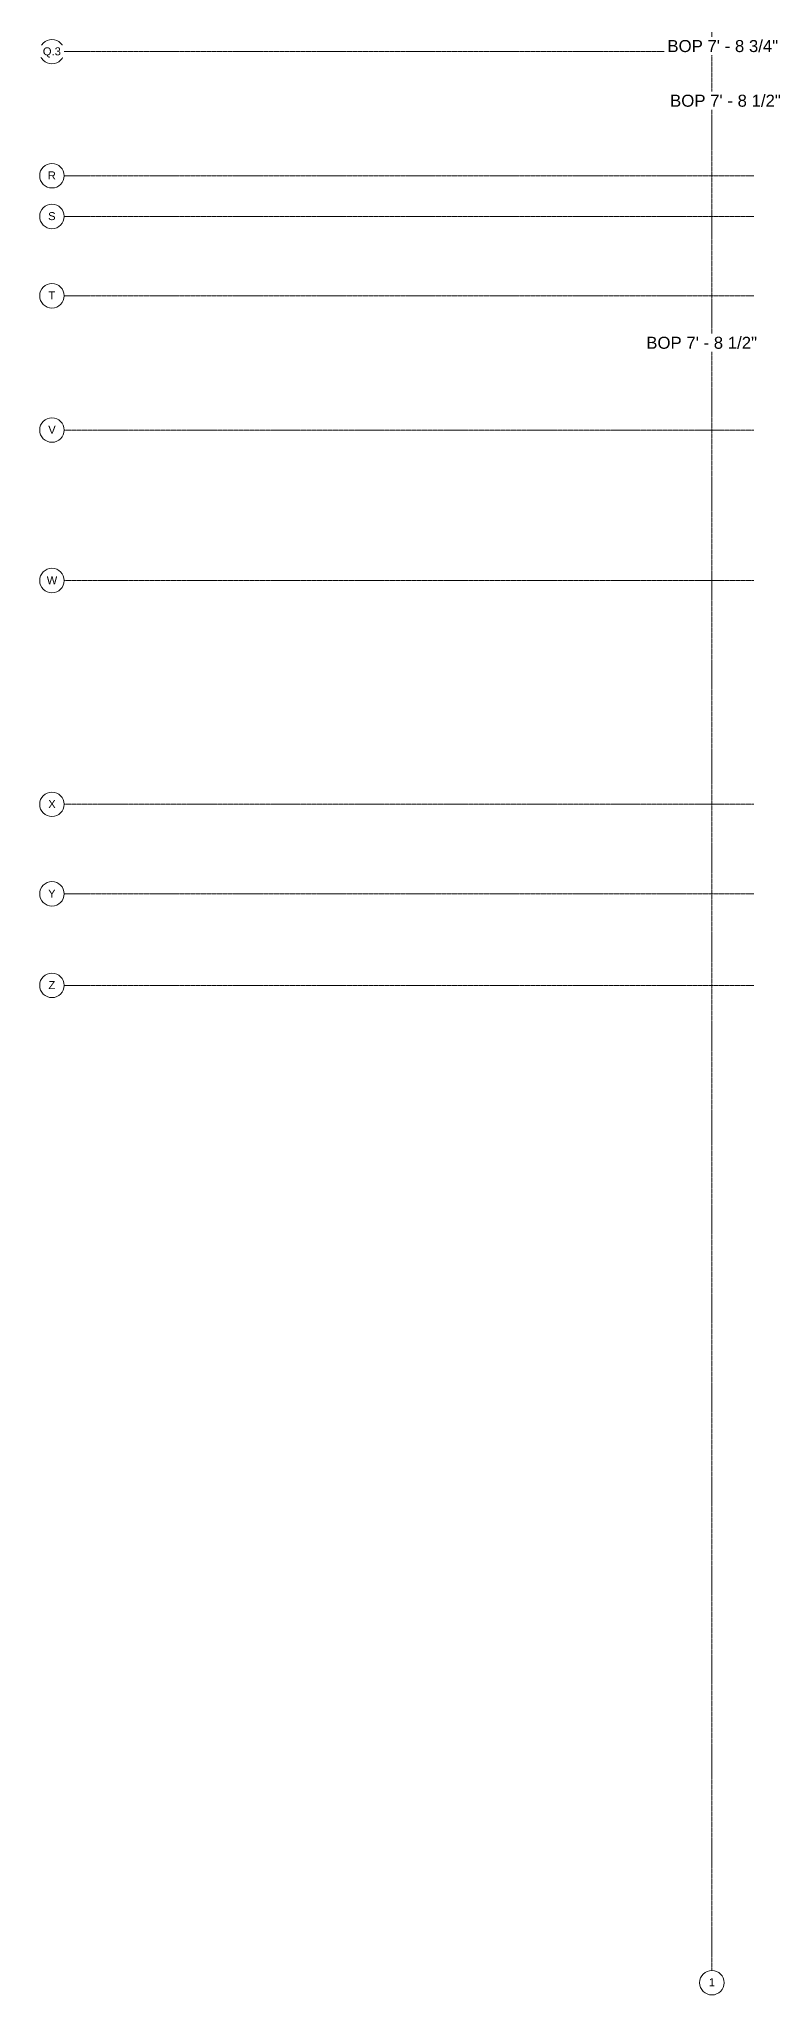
# Model space of a CAD drawing. Header units: inches. Extents: x -3679 to 241, y -496 to 1784.
# Drawn here: x -3679 to -3331, y -496 to 465 of the extents above; entities that cross this region are included whole.
import ezdxf

# ---------------------------------------------------------------- set-up
doc = ezdxf.new("R2010")
doc.units = ezdxf.units.IN
doc.header["$MEASUREMENT"] = 0
doc.linetypes.add('Grid Line', pattern=[0.875, 0.5, -0.125, 0.125, -0.125])
for name, color, linetype, lineweight in [('G-ANNO-DIMS', 251, 'Continuous', 9), ('S-GRID', 8, 'Continuous', 9), ('S-GRID-IDEN', 8, 'Continuous', 13)]:
    doc.layers.add(name, color=color, linetype=linetype, lineweight=lineweight)
doc.styles.add('Arial', font='arial.ttf', dxfattribs={"height": 3.934132})
doc.styles.add('Arial_1', font='arial.ttf', dxfattribs={"height": 5.901198})

# ---------------------------------------------------------------- blocks, each defined once
blk = doc.blocks.new('Grid - 3_16_-139788-LOWER PARKING')
at = {"layer": 'S-GRID-IDEN'}
blk.add_circle((0, 0), 0.188, dxfattribs=at)

msp = doc.modelspace()

# ---------------------------------------------------------------- block references
at = {"layer": 'S-GRID-IDEN', "xscale": 31.99999999999999, "yscale": 31.99999999999999, "zscale": 31.99999999999999}
for p, rotation in [((-3672.39, 459), 269.9999999999996), ((-3672.39, 398), 269.9999999999996), ((-3672.39, 378), 269.9999999999996), ((-3672.39, 339), 269.9999999999996), ((-3672.39, 273), 90), ((-3672.39, 199), 90), ((-3672.39, 89), 90), ((-3672.39, 45), 269.9999999999996), ((-3672.39, 0), 269.9999999999996), ((-3348, -490.26), 180)]:
    msp.add_blockref('Grid - 3_16_-139788-LOWER PARKING', p, dxfattribs=dict(at, rotation=rotation))

# ---------------------------------------------------------------- next in the draw order: texts
at = {"layer": 'S-GRID-IDEN', "lineweight": 9, "attachment_point": 2, "line_spacing_factor": 0.938532, "style": 'Arial', "bg_fill": 3, "box_fill_scale": 1.25, "bg_fill_color": 0, "bg_fill_transparency": 0}
for s, insert, char_height, width in [('Q.3', (-3672.43, 461.12), 3.934, 10.56), ('R', (-3672.43, 400.12), 3.93, 4.704), ('S', (-3672.43, 380.12), 3.93, 4.368), ('T', (-3672.43, 341.12), 3.93, 3.984), ('V', (-3672.36, 275.12), 3.93, 4.368), ('W', (-3672.36, 201.12), 3.93, 6.144), ('X', (-3672.36, 91.12), 3.93, 4.368), ('Y', (-3672.43, 47.12), 3.93, 4.272), ('Z', (-3672.43, 2.12), 3.93, 3.984), ('1', (-3348, -488.11), 3.93, 3.648)]:
    msp.add_mtext(s, dxfattribs=dict(at, insert=insert, char_height=char_height, width=width))

# ---------------------------------------------------------------- next in the draw order: linework, layer by layer
at = {"layer": 'S-GRID', "linetype": 'Grid Line'}
for p, q in [((-3348, 1771.74), (-3348, -484.26)), ((-3666.39, 459), (228, 459)), ((-3666.39, 398), (228, 398)), ((-3666.39, 378), (228, 378)), ((-3666.39, 339), (226, 339)), ((228, 273), (-3666.39, 273)), ((228, 199), (-3666.39, 199)), ((228, 89), (-3666.39, 89)), ((-3666.39, 45), (228, 45)), ((-3666.39, 0), (228, 0))]:
    msp.add_line(p, q, dxfattribs=at)

# ---------------------------------------------------------------- next in the draw order: texts
at = {"layer": 'G-ANNO-DIMS', "char_height": 5.9012, "width": 64.872, "attachment_point": 1, "line_spacing_factor": 0.938532, "style": 'Arial_1', "bg_fill": 3, "box_fill_scale": 1.25, "bg_fill_color": 0, "bg_fill_transparency": 0}
for s, insert in [('BOP 7\' - 8 3/4"', (-3369.85, 464.71)), ('BOP 7\' - 8 1/2"', (-3368.54, 437.84)), ('BOP 7\' - 8 1/2"', (-3380.25, 318.85))]:
    msp.add_mtext(s, dxfattribs=dict(at, insert=insert))

doc.saveas('drawing.dxf')
